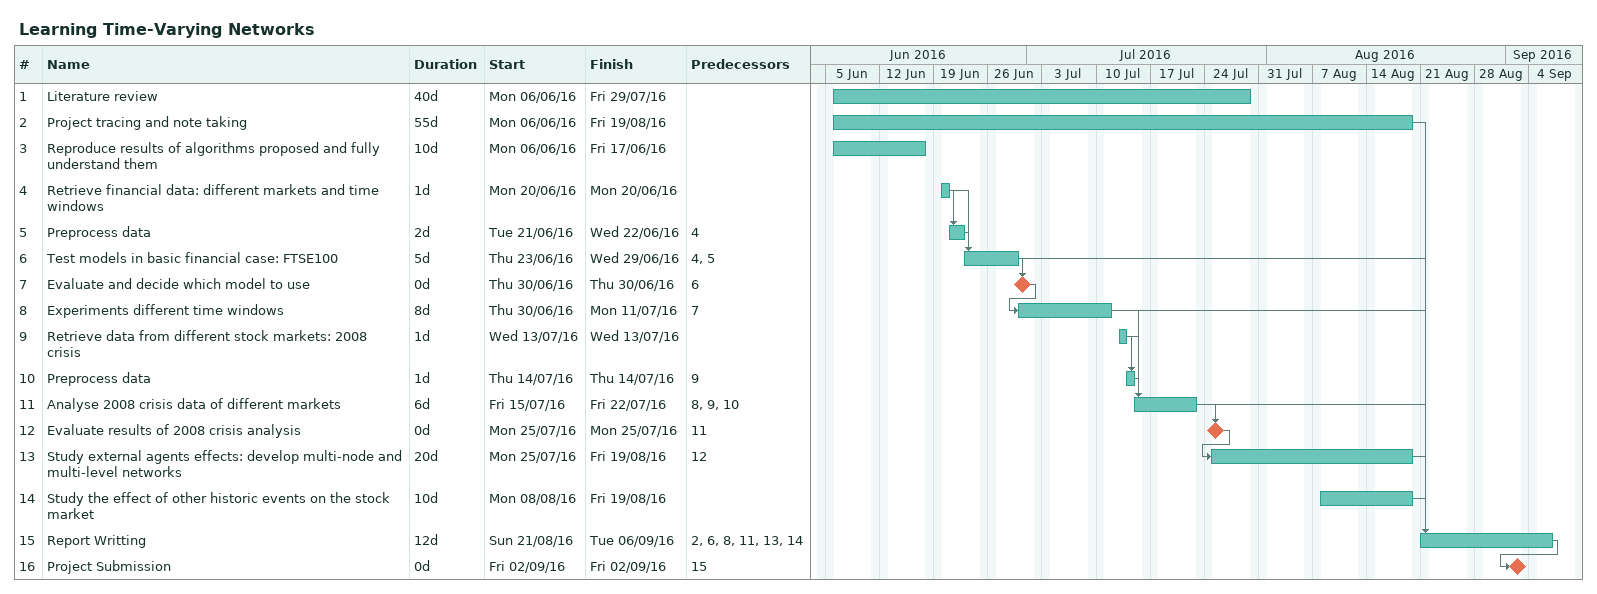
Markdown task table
Learning Time-Varying Networks

| ID | Task | Duration | Start | Finish | Predecessors |
|---|---|---|---|---|---|
| 1 | Literature review | 40d | 2016-06-06 | 2016-07-29 |  |
| 2 | Project tracing and note taking | 55d | 2016-06-06 | 2016-08-19 |  |
| 3 | Reproduce results of algorithms proposed and fully understand them | 10d | 2016-06-06 | 2016-06-17 |  |
| 4 | Retrieve financial data: different markets and time windows | 1d | 2016-06-20 | 2016-06-20 |  |
| 5 | Preprocess data | 2d | 2016-06-21 | 2016-06-22 | 4 |
| 6 | Test models in basic financial case: FTSE100 | 5d | 2016-06-23 | 2016-06-29 | 4, 5 |
| 7 | Evaluate and decide which model to use | 0d | 2016-06-30 | 2016-06-30 | 6 |
| 8 | Experiments different time windows | 8d | 2016-06-30 | 2016-07-11 | 7 |
| 9 | Retrieve data from different stock markets: 2008 crisis | 1d | 2016-07-13 | 2016-07-13 |  |
| 10 | Preprocess data | 1d | 2016-07-14 | 2016-07-14 | 9 |
| 11 | Analyse 2008 crisis data of different markets | 6d | 2016-07-15 | 2016-07-22 | 8, 9, 10 |
| 12 | Evaluate results of 2008 crisis analysis | 0d | 2016-07-25 | 2016-07-25 | 11 |
| 13 | Study external agents effects: develop multi-node and multi-level networks | 20d | 2016-07-25 | 2016-08-19 | 12 |
| 14 | Study the effect of other historic events on the stock market | 10d | 2016-08-08 | 2016-08-19 |  |
| 15 | Report Writting | 12d | 2016-08-21 | 2016-09-06 | 2, 6, 8, 11, 13, 14 |
| 16 | Project Submission | 0d | 2016-09-02 | 2016-09-02 | 15 |
